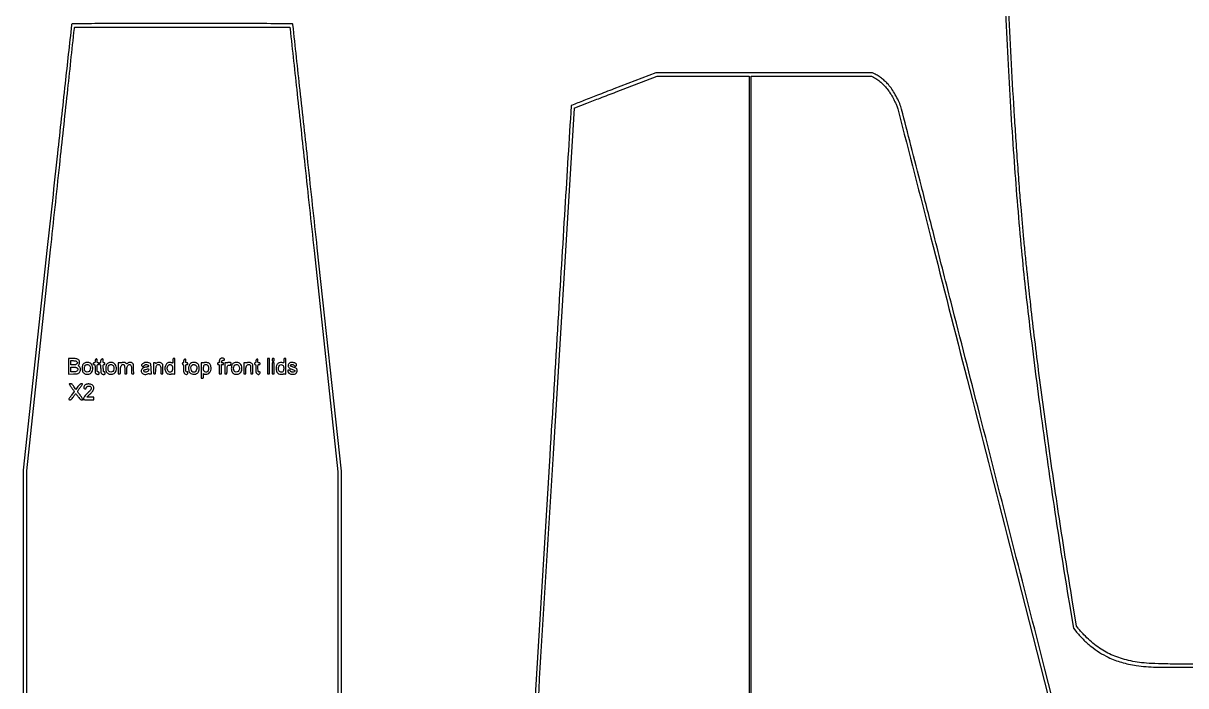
# Model space of a CAD drawing. Extents: x 56 to 1133, y 13 to 780.
# Drawn here: x 55.6 to 284.4, y 282 to 412.3 of the extents above; entities that cross this region are included whole.
import ezdxf

# ---------------------------------------------------------------- set-up
doc = ezdxf.new("R2010")
doc.units = 0
doc.header["$MEASUREMENT"] = 0

msp = doc.modelspace()

# ---------------------------------------------------------------- linework, layer by layer
for points in [[(353.926509, 289.492281, 0.000002), (353.135196, 271.808383, 0.000001), (351.87328, 243.604138, 0.000001), (350.438387, 211.532116, 0.000001), (349.017659, 179.775, -0.000003), (345.455025, 100.147273, -0.000039)], [(529.032925, 286.436984, -0.000002), (529.83462, 265.012438, -0.000004), (530.769888, 240.009811, -0.000003), (531.839084, 211.4154, 0.000001), (532.991169, 180.601107, 0.000001), (534.178651, 148.843697, 0.000001), (535.23949, 120.47627, 0.000003), (535.941746, 101.701946, 0.000115)], [(340.916813, 486.835527, -0.000001), (340.895598, 462.377991, -0.192633)], [(155.796555, 260.260169, -0.000003), (159.907504, 327.615368), (164.057319, 395.601115, -0.292281), (164.09654, 395.654943, -0.000903), (164.153431, 395.677047), (166.519102, 396.591278, -0.000005), (169.142824, 397.605203, -0.000003), (172.2456, 398.804202), (180.3249, 401.926212), (189.39825, 401.930406), (198.4716, 401.9346), (198.4716, 216.0261)], [(272.2428, 224.201346), (256.639503, 285.213423, -0.000008), (250.206037, 310.371325, -0.000008), (243.778362, 335.510065, -0.000008), (238.170886, 357.443994, -0.000033), (234.767908, 370.7595, 0.000214), (232.348923, 380.21052, 0.000343), (230.275769, 388.273022, 0.000055), (228.432583, 395.417627, 0.020928), (228.277811, 395.928, 0.024915), (227.812751, 397.072029, 0.019985), (227.203685, 398.253766, 0.020327), (226.519507, 399.353569, 0.03052), (225.828378, 400.247442, 0.019338), (225.225852, 400.88409, 0.026059), (224.630639, 401.4084, 0.026488), (223.992131, 401.861426, 0.021063), (223.2594, 402.282903), (222.7095, 402.5691), (201.3903, 402.581447), (180.0711, 402.593795), (171.78552, 399.388787, 0.000391), (168.604029, 398.15527, 0.000643), (165.914779, 397.106201, 0.000041), (163.496163, 396.15889, 0.103367), (163.435089, 396.118929, 0.183009), (163.406072, 396.054539, 0.000001), (162.165978, 375.874225, 0.000138), (160.807288, 353.663197, 0.000083), (159.205776, 327.291855), (155.041314, 258.529632)], [(1130.14234, 577.288816, 0.000001), (1112.945079, 577.188951, 0.000111)], [(155.079081, 173.110038, 0.000001), (156.290234, 153.025371, 0.00004)], [(669.186, 575.9568), (669.186, 315.444661), (669.186, 54.932523), (668.36115, 54.830213, -0.000764), (665.751187, 54.510534, -0.000568), (662.867724, 54.165146, -0.000084), (659.95689, 53.820326, -0.028233), (659.73195, 53.806521), (659.5416, 53.8056), (659.5416, 273.9771, -0.000009), (659.54438, 420.999454, -0.000183), (659.562766, 466.606012, -0.000011), (659.584417, 494.02232, -0.413976)], [(344.226992, 72.750501, -0.000001), (343.466744, 55.819613, -0.187275)], [(340.275612, 460.29304, 0.000001), (337.392807, 449.674757, 0.000025)], [(528.70788, 577.073614, 0.000003), (528.686579, 549.005158, 0.000159)], [(308.265541, 303.202231, -0.000001), (310.164009, 315.537643, -0.000018), (312.264289, 329.18101, -0.000011), (314.752336, 345.3372)], [(360.940764, 333.822126, -0.000001), (360.44584, 323.043955, -0.170109)], [(478.976143, 642.156178, 0.000003), (460.681715, 642.17741, 0.000206)], [(355.392322, 322.604426, -0.000001), (354.965384, 312.885284, -0.000128)], [(260.869416, 166.221373, 0.000003), (255.934596, 146.925226, 0.000002), (249.973054, 123.613399, 0.000002), (243.974285, 100.155274, 0.000003), (238.914954, 80.37, -0.000178)], [(198.81, 216.027253), (198.81, 401.936905), (210.67515, 401.914603), (222.5403, 401.8923), (222.921, 401.690042, -0.032802), (223.738883, 401.184153, -0.028883), (224.520913, 400.555281, -0.027897), (225.251535, 399.816729, -0.025824), (225.915687, 398.982861, -0.024069), (226.366396, 398.284039, -0.011445), (226.881466, 397.345237, -0.011363), (227.347073, 396.396394, -0.027865), (227.633642, 395.6742, -0.017801), (227.767433, 395.219951, -0.000003), (234.201262, 370.109926, -0.000073), (241.317196, 342.320305, -0.000044), (249.733857, 309.419084), (271.6506, 223.713867)], [(407.3347, 444.924004, -0.000004), (413.387069, 422.577)], [(406.87465, 449.277685, 0.000002), (404.013931, 459.83339, 0.00469)], [(659.189342, 332.340905, -0.000015), (659.196643, 226.03005, -0.00003)], [(341.380839, 461.718469, -0.000002), (350.38024, 461.732641, -0.000245)], [(110.869575, 132.5259), (110.826638, 180.0288), (110.7837, 227.5317), (105.532085, 227.553485, 0.001021), (103.514455, 227.557734, 0.001676), (101.806378, 227.552117, 0.00016), (100.278998, 227.541487, 0.197021), (100.223435, 227.518235, 0.198596), (100.199925, 227.461573, 0.000002), (100.183224, 213.695865, 0.00019), (100.170646, 198.53799, 0.000114), (100.166639, 180.54345), (100.166878, 133.6257)], [(346.046626, 324.065198, -0.000002), (346.783149, 334.808066, -0.000171)], [(387.811867, 323.077935, -0.000002), (387.3112, 333.85371, -0.000177)], [(118.18186, 265.053917, 0.000109), (118.1862, 284.904456), (118.1862, 324.181273), (113.443862, 368.109828, 0.000165), (111.618969, 384.96165, 0.000275), (110.068083, 399.166303, 0.000006), (108.654681, 412.044785, 0.146893), (108.611303, 412.147091, 0.221638), (108.473597, 412.212231, 0.000155), (104.290501, 412.234456, 0.001069), (98.294965, 412.25164, 0.000182), (86.8842, 412.2558, 0.000154), (74.587435, 412.252022, 0.001263), (68.984267, 412.23443, 0.000293), (65.311479, 412.211472, 0.22132), (65.145113, 412.132651, 0.146823), (65.089165, 412.000749, 0.000011), (63.817569, 400.442684, 0.000352), (62.316005, 386.702411, 0.000148), (60.313193, 368.204101), (55.583478, 324.3987), (55.582839, 285.01317, 0.000109), (55.586855, 265.107059, 0.000534)], [(401.280483, 334.838499, -0.000004), (402.012717, 324.10447, -0.216674)], [(334.210846, 437.952189, 0.000015), (330.440494, 424.0575)], [(55.950249, 245.415714, 0.000009), (86.8842, 245.415157, 0.000009), (117.818151, 245.415714, 0.198903)], [(346.082626, 334.654635, 0.000005), (345.346646, 324.003041, 0.016792)], [(228.352789, 36.404895, 0.000005), (234.791511, 61.503492, 0.000122)], [(163.974196, 37.421583, -0.000004), (162.762091, 57.304054, -0.000077)], [(315.592553, 355.2777, 0.000014), (313.55714, 342.078871, 0.000016), (311.595679, 329.354409, 0.000015), (309.924664, 318.509669, 0.000086)], [(248.459272, 424.530074, 0.004187), (249.381516, 404.162913, 0.004432), (250.578405, 385.034391, 0.005811), (252.029441, 367.587, 0.006417), (253.623285, 352.808068, 0.003595), (255.920637, 334.880905, 0.003499), (258.608864, 316.029085, 0.004187), (261.413407, 298.314451), (262.25112, 293.295603), (262.707488, 292.730851, 0.025724), (264.14176, 291.131674, 0.027503), (265.702537, 289.725667, 0.028221), (267.367342, 288.532467, 0.03061), (269.1126, 287.569412, 0.019071), (270.410968, 287.012961, 0.020339), (271.720651, 286.57008, 0.019636), (273.103246, 286.222713, 0.015534), (274.621222, 285.953043, 0.015595), (276.53952, 285.734252, 0.014697), (278.5061, 285.629957, 0.005912), (281.60851, 285.593441, 0.000514), (289.498883, 285.601974, 0.000425)], [(290.8548, 286.219963, -0.001051), (284.296893, 286.214683, -0.004298), (280.314895, 286.25408, -0.006919), (277.615475, 286.341376, -0.017773), (275.6691, 286.500765, -0.035596), (272.281248, 287.146735, -0.04768), (269.350001, 288.232895, -0.049047), (266.741367, 289.825669, -0.041043), (264.319423, 291.985335, -0.00484), (263.984075, 292.344685, -0.004651), (263.651197, 292.715246, -0.004607), (263.363778, 293.04737, -0.016764), (263.190425, 293.2659), (262.877387, 293.6889), (262.020873, 298.8495, -0.003415), (259.637723, 313.841569, -0.002938), (257.332452, 329.635652, -0.003006), (255.283258, 344.946736, -0.004397), (253.679101, 358.4502, -0.000565), (253.13223, 363.479222, -0.002333), (252.819019, 366.523586, -0.001962), (252.510234, 369.8012, -0.000318), (251.939163, 376.1739, -0.003581), (251.714903, 378.916916, -0.000706), (251.35472, 383.842009, -0.000793), (250.979497, 389.1932, -0.001165), (250.668138, 393.8976, -0.004793), (249.544791, 414.614306, -0.004085)], [(118.106843, 41.523188, -0.000003), (117.335955, 51.243104, -0.000056)]]:
    msp.add_lwpolyline(points, format="xyb")
for points in [[(108.072846, 411.38865, -0.027161), (108.098613, 411.231193, -0.000002), (109.482365, 398.455822, -0.000075), (111.008144, 384.348844, -0.000045), (112.812413, 367.6293), (117.510111, 324.0603), (117.509755, 285.08085), (117.5094, 246.1014), (86.8842, 246.1014), (56.259, 246.1014), (56.259, 285.183465), (56.259, 324.265529), (60.9543, 367.758485, 0.000038), (62.754652, 384.447072, 0.000062), (64.270356, 398.523495, 0.000001), (65.642414, 411.281199, 0.02679), (65.6496, 411.41522, -0.410828), (65.765221, 411.532187, -0.000961), (68.407251, 411.557687, -0.001828), (72.926316, 411.576094, -0.000104), (86.840288, 411.579), (108.030976, 411.579)], [(64.4652, 344.82232), (64.4652, 343.29224), (65.446292, 343.32067, 0.003808), (66.08752, 343.34414, 0.047487), (66.32817, 343.377833, 0.110788), (66.479169, 343.451648, 0.055322), (66.630272, 343.6029, 0.084816), (66.786777, 343.885909, 0.085159), (66.840146, 344.204425, 0.090459), (66.783894, 344.506147, 0.113448), (66.625837, 344.741865, -0.019567), (66.508594, 344.86098, -0.129394), (66.470284, 344.934388, -0.170098), (66.478551, 345.007011, -0.040198), (66.541237, 345.113836, 0.099273), (66.626798, 345.30903, 0.04968), (66.658102, 345.577826, 0.049905), (66.636091, 345.842206, 0.118548), (66.556359, 346.021331, 0.089941), (66.377513, 346.183527, 0.076266), (66.142747, 346.284166, 0.048897), (65.803076, 346.337249, 0.014328), (65.274462, 346.3524), (64.4652, 346.3524)], [(66.0726, 345.7602, -0.022886), (66.137368, 345.689215, -0.026473), (66.192097, 345.615851, -0.026952), (66.231182, 345.54977, -0.120635), (66.2418, 345.5064, -0.120635), (66.231182, 345.46303, -0.026952), (66.192097, 345.396949, -0.026473), (66.137368, 345.323585, -0.022886), (66.0726, 345.2526, -0.067803), (65.966075, 345.171619, -0.063585), (65.839469, 345.119932, -0.047059), (65.672795, 345.091912, -0.018128), (65.4381, 345.0834), (64.9728, 345.0834), (64.9728, 345.5064), (64.9728, 345.9294), (65.4381, 345.9294, -0.018128), (65.672795, 345.920888, -0.047059), (65.839469, 345.892868, -0.063585), (65.966075, 345.841181, -0.067803)], [(67.614441, 345.426471, 0.065616), (67.403113, 345.251455, 0.087389), (67.268041, 345.042446, 0.070793), (67.195143, 344.766248, 0.029364), (67.172716, 344.379943, 0.052032), (67.214227, 343.984891, 0.084616), (67.33825, 343.672104, 0.096328), (67.544467, 343.445526, 0.087535), (67.827347, 343.303352, 0.07273), (68.152975, 343.255506, 0.062561), (68.496657, 343.298437, 0.065287), (68.803927, 343.421028, 0.098888), (69.022048, 343.60743, 0.108502), (69.212297, 344.000915, 0.074834), (69.254374, 344.495855, 0.075319), (69.149143, 344.97789, 0.113311), (68.910411, 345.333713, 0.10259), (68.642478, 345.497883, 0.068559), (68.289399, 345.572532, 0.067437), (67.922667, 345.549317, 0.090937)], [(69.81192, 346.16628, 0.097261), (69.77285, 346.108115, 0.034257), (69.740221, 346.012572, 0.032464), (69.717887, 345.899905, 0.03271), (69.7104, 345.78558, -0.025308), (69.70314, 345.642228, -0.111371), (69.676432, 345.562447, -0.173363), (69.625189, 345.520787, -0.08503), (69.5412, 345.5064, 0.072254), (69.467331, 345.495669, 0.124864), (69.4143, 345.4641, 0.124864), (69.382731, 345.411069, 0.072254), (69.372, 345.3372, 0.072254), (69.382731, 345.263331, 0.124864), (69.4143, 345.2103, 0.124864), (69.467331, 345.178731, 0.072254), (69.5412, 345.168, -0.186043), (69.633422, 345.132455, -0.160493), (69.684996, 345.0417, -0.045771), (69.706394, 344.842503, -0.003884), (69.7104, 344.326797, 0.005103), (69.715548, 343.822424, 0.04265), (69.739589, 343.595737, 0.098567), (69.794839, 343.460329, 0.094247), (69.898424, 343.353897, 0.068076), (70.068225, 343.266558, 0.066111), (70.256953, 343.226904, 0.076842), (70.420458, 343.239735, 0.198945), (70.514568, 343.307557, 0.158612), (70.544638, 343.430983, 0.100422), (70.503949, 343.574751, 0.10264), (70.411563, 343.688871, 0.173123), (70.296899, 343.7298, -0.17713), (70.209335, 343.761825, -0.162915), (70.159359, 343.843972, -0.050898), (70.137714, 344.02072, -0.005037), (70.1334, 344.4489, -0.004884), (70.137643, 344.883245, -0.052938), (70.159526, 345.056963, -0.1727), (70.211105, 345.136883, -0.165398), (70.3026, 345.168, 0.072254), (70.376469, 345.178731, 0.124864), (70.4295, 345.2103, 0.124864), (70.461069, 345.263331, 0.072254), (70.4718, 345.3372, 0.072254), (70.461069, 345.411069, 0.124864), (70.4295, 345.4641, 0.124864), (70.376469, 345.495669, 0.072254), (70.3026, 345.5064, -0.102588), (70.214995, 345.524566, -0.188085), (70.16395, 345.575137, -0.090841), (70.139259, 345.677342, -0.013964), (70.1334, 345.8871, 0.035764), (70.115812, 346.132677, 0.180087), (70.051021, 346.251461, 0.301283), (69.949652, 346.264695, 0.082676)], [(70.95825, 346.176424, 0.098841), (70.89502, 346.120467, 0.069138), (70.848325, 346.03723, 0.057255), (70.819648, 345.928907, 0.03612), (70.8102, 345.798296, -0.026159), (70.80322, 345.664975, -0.076519), (70.779855, 345.576199, -0.12924), (70.739786, 345.525326, -0.163071), (70.6833, 345.5064, 0.130775), (70.634591, 345.493439, 0.10214), (70.593412, 345.45705, 0.08892), (70.565864, 345.402292, 0.072314), (70.5564, 345.3372, 0.067422), (70.565161, 345.272524, 0.084186), (70.590786, 345.217702, 0.099599), (70.62882, 345.181041, 0.143084), (70.67346, 345.168, -0.307896), (70.732931, 345.127543, -0.050251), (70.772932, 344.986115, -0.027744), (70.802547, 344.739983, -0.006032), (70.824873, 344.312721, 0.006146), (70.849399, 343.845414, 0.033335), (70.88263, 343.593916, 0.066028), (70.935144, 343.440545, 0.11999), (71.020082, 343.339821, 0.07385), (71.164521, 343.263901, 0.063888), (71.332184, 343.228357, 0.066349), (71.49672, 343.236789, 0.095892), (71.631869, 343.289972, 0.220344), (71.696969, 343.39133, 0.11193), (71.68371, 343.545573, 0.116961), (71.606173, 343.674471, 0.244261), (71.497927, 343.710011, -0.259731), (71.426337, 343.735846, -0.124102), (71.380673, 343.8259, -0.041762), (71.353761, 344.018441, -0.005597), (71.335656, 344.42775, -0.004283), (71.32445, 344.88614, -0.053369), (71.340189, 345.059083, -0.187281), (71.390099, 345.13735, -0.159547), (71.483706, 345.168, 0.069348), (71.559581, 345.178574, 0.125353), (71.613488, 345.209896, 0.127133), (71.645369, 345.262826, 0.072431), (71.6562, 345.3372, 0.072254), (71.645469, 345.411069, 0.124864), (71.6139, 345.4641, 0.124864), (71.560869, 345.495669, 0.072254), (71.487, 345.5064, -0.102588), (71.399395, 345.524566, -0.188085), (71.34835, 345.575137, -0.090841), (71.323659, 345.677342, -0.013964), (71.3178, 345.8871, 0.028927), (71.303357, 346.136539, 0.196869), (71.244943, 346.242345, 0.25857), (71.140844, 346.260379, 0.04826)], [(72.267441, 345.426471, 0.065616), (72.056113, 345.251455, 0.087389), (71.921041, 345.042446, 0.070793), (71.848143, 344.766248, 0.029364), (71.825716, 344.379943, 0.052032), (71.867227, 343.984891, 0.084616), (71.99125, 343.672104, 0.096328), (72.197467, 343.445526, 0.087535), (72.480347, 343.303352, 0.07273), (72.805975, 343.255506, 0.062561), (73.149657, 343.298437, 0.065287), (73.456927, 343.421028, 0.098888), (73.675048, 343.60743, 0.108502), (73.865297, 344.000915, 0.074834), (73.907374, 344.495855, 0.075319), (73.802143, 344.97789, 0.113311), (73.563411, 345.333713, 0.10259), (73.295478, 345.497883, 0.068559), (72.942399, 345.572532, 0.067437), (72.575667, 345.549317, 0.090937)], [(74.96286, 345.512677, -0.092089), (74.897704, 345.486602, -0.030673), (74.795465, 345.472645, -0.029331), (74.677831, 345.470796, -0.029494), (74.56101, 345.482742), (74.2788, 345.528539), (74.2788, 344.417669), (74.2788, 343.3068), (74.4903, 343.3068, 0.087666), (74.612677, 343.328423, 0.227995), (74.673538, 343.390849, 0.076185), (74.697694, 343.529654, 0.005055), (74.7018, 343.935793, -0.023843), (74.729844, 344.523554, -0.08343), (74.827704, 344.888727, -0.145607), (75.003595, 345.090291, -0.140153), (75.263799, 345.166705, -0.171254), (75.410989, 345.115947, -0.160985), (75.498306, 344.982752, -0.057908), (75.538867, 344.705677, -0.007418), (75.5478, 344.103581, 0.003453), (75.551445, 343.575776, 0.061489), (75.574564, 343.407628, 0.223055), (75.636513, 343.333838, 0.108798), (75.7593, 343.3068, 0.080568), (75.881358, 343.326596, 0.227516), (75.941824, 343.385111, 0.082835), (75.966461, 343.51384, 0.005951), (75.9708, 343.878409, -0.023437), (75.999394, 344.488083, -0.079698), (76.098573, 344.872023, -0.140382), (76.27513, 345.085599, -0.149588), (76.533574, 345.166705, -0.224701), (76.69633, 345.091085, -0.099164), (76.811991, 344.877398, -0.055828), (76.880988, 344.512521, -0.01884), (76.9014, 343.970976, 0.004509), (76.905335, 343.534633, 0.075184), (76.929517, 343.392157, 0.233112), (76.991939, 343.328583, 0.084325), (77.12018, 343.3068), (77.33896, 343.3068), (77.31053, 344.28735, 0.004312), (77.288152, 344.882073, 0.037752), (77.256143, 345.143791, 0.087869), (77.194614, 345.301279, 0.085942), (77.082378, 345.42945, 0.094539), (76.868171, 345.544148, 0.074339), (76.607515, 345.584792, 0.074711), (76.347662, 345.547414, 0.097469), (76.135779, 345.435394, -0.017105), (76.012327, 345.342234, -0.154268), (75.948582, 345.322087, -0.174735), (75.888741, 345.343658, -0.023365), (75.788006, 345.435394, 0.116687), (75.627537, 345.534459, 0.056903), (75.390659, 345.584223, 0.056644), (75.146399, 345.579391, 0.108266)], [(79.298011, 345.467673, 0.071928), (79.028839, 345.30119, 0.131305), (78.881429, 345.091246, 0.235132), (78.901118, 344.914324, 0.205108), (79.056884, 344.809241, 0.059418), (79.163167, 344.801769, 0.099643), (79.249664, 344.823592, 0.091914), (79.325625, 344.878871, 0.044619), (79.400382, 344.973382, -0.050346), (79.482543, 345.074849, -0.100972), (79.56796, 345.131827, -0.087383), (79.677206, 345.15542, -0.030922), (79.837779, 345.151653, -0.071901), (80.064009, 345.09896, -0.113366), (80.228029, 344.987191, -0.204516), (80.273675, 344.859531, -0.242872), (80.208952, 344.750716, -0.069988), (80.136815, 344.718679, -0.012872), (79.995417, 344.682204, -0.0136), (79.826485, 344.648045, -0.012005), (79.648779, 344.621495, 0.06853), (79.215443, 344.505688, 0.121031), (78.91988, 344.286143, 0.148358), (78.795561, 343.989173, 0.124282), (78.845238, 343.649938, 0.123612), (79.029971, 343.401133, 0.111262), (79.317398, 343.257101, 0.094397), (79.679883, 343.237259, 0.065651), (80.076617, 343.344783, -0.022074), (80.189168, 343.386077, -0.0411), (80.283819, 343.407774, -0.059048), (80.34963, 343.409435, -0.387309), (80.37, 343.387083, 0.261279), (80.387318, 343.356204, 0.059854), (80.443774, 343.330383, 0.047092), (80.524929, 343.312637, 0.030302), (80.621145, 343.3068, 0.028972), (80.728368, 343.313018, 0.085566), (80.798905, 343.333804, 0.164396), (80.833106, 343.367853, 0.200601), (80.836052, 343.41255, -0.058748), (80.820138, 343.486209, -0.003188), (80.79897, 343.723323, -0.004932), (80.778324, 344.006431, -0.003577), (80.760704, 344.322, 0.005372), (80.741816, 344.639778, 0.007029), (80.717352, 344.929737, 0.005332), (80.690941, 345.171327, 0.063606), (80.668043, 345.262291, 0.190768), (80.486515, 345.456896, 0.073719), (80.127266, 345.566442, 0.065437), (79.69633, 345.574249, 0.07457)], [(81.827024, 345.459303, -0.029426), (81.753831, 345.414208, -0.068119), (81.693491, 345.391681, -0.143156), (81.655058, 345.394109, -0.315737), (81.639, 345.417003, 0.217704), (81.623366, 345.451208, 0.078525), (81.576872, 345.48014, 0.059708), (81.508481, 345.499852, 0.040361), (81.4275, 345.5064), (81.216, 345.5064), (81.216, 344.4066, 0.002266), (81.219323, 343.673323, 0.04268), (81.240992, 343.44439, 0.186266), (81.301242, 343.345675, 0.165099), (81.415766, 343.3068, 0.125631), (81.529752, 343.3359, 0.19301), (81.59373, 343.413488, 0.058572), (81.627313, 343.586968, 0.004313), (81.659112, 344.071137, -0.020618), (81.71223, 344.610393, -0.079333), (81.810741, 344.931406, -0.143233), (81.968547, 345.104018, -0.137265), (82.197215, 345.168, -0.158147), (82.408357, 345.099504, -0.139793), (82.551657, 344.916991, -0.07596), (82.631529, 344.585154, -0.021147), (82.6542, 344.049376, 0.003856), (82.657968, 343.560889, 0.065605), (82.681374, 343.402208, 0.225435), (82.742993, 343.332084, 0.101953), (82.8657, 343.3068), (83.0772, 343.3068), (83.0772, 344.241245, 0.004632), (83.071883, 344.815208, 0.040354), (83.04665, 345.068766, 0.087098), (82.98664, 345.231338, 0.064597), (82.869545, 345.383345, 0.103661), (82.651062, 345.526119, 0.075015), (82.366577, 345.590476, 0.074245), (82.072732, 345.568252, 0.09713)], [(85.023, 345.878049, -0.007402), (85.018932, 345.603279, -0.079531), (84.998149, 345.494238, -0.281513), (84.952283, 345.457532, -0.135834), (84.87495, 345.46874, 0.036514), (84.79741, 345.496252, 0.012097), (84.680191, 345.525405, 0.011972), (84.54826, 345.551549, 0.013325), (84.419842, 345.570306, 0.200252), (83.911434, 345.425822, 0.137599), (83.556197, 344.93361, 0.114758), (83.471509, 344.249436, 0.11923), (83.700095, 343.608738, 0.102813), (83.874384, 343.434292, 0.065161), (84.134004, 343.308623, 0.064913), (84.418516, 343.253605, 0.099528), (84.666433, 343.28779, -0.041258), (84.774532, 343.315733, -0.022823), (84.909912, 343.332724, -0.022619), (85.049579, 343.337473, -0.033633), (85.171506, 343.327883), (85.446, 343.287596), (85.446, 344.819998), (85.446, 346.3524), (85.2345, 346.3524, 0.068953), (85.113449, 346.335627, 0.222571), (85.05358, 346.283815, 0.096842), (85.027892, 346.172262, 0.008313)], [(87.28605, 346.176424, 0.098841), (87.22282, 346.120467, 0.069138), (87.176125, 346.03723, 0.057255), (87.147448, 345.928907, 0.03612), (87.138, 345.798296, -0.026159), (87.13102, 345.664975, -0.076519), (87.107655, 345.576199, -0.12924), (87.067586, 345.525326, -0.163071), (87.0111, 345.5064, 0.130775), (86.962391, 345.493439, 0.10214), (86.921212, 345.45705, 0.08892), (86.893664, 345.402292, 0.072314), (86.8842, 345.3372, 0.072314), (86.893664, 345.272108, 0.08892), (86.921212, 345.21735, 0.10214), (86.962391, 345.180961, 0.130775), (87.0111, 345.168, -0.280451), (87.075512, 345.128787, -0.080293), (87.113511, 345.0129, -0.033635), (87.133267, 344.792395, -0.005528), (87.138, 344.3643, 0.006555), (87.143959, 343.909776, 0.03756), (87.168325, 343.670084, 0.072026), (87.219956, 343.514382, 0.080524), (87.312325, 343.386275, 0.099915), (87.513712, 343.252532, 0.143816), (87.72529, 343.231007, 0.171128), (87.889884, 343.32596, 0.149827), (87.969592, 343.508789, 0.020945), (87.978221, 343.628749, 0.120869), (87.965022, 343.690477, 0.265198), (87.930925, 343.713859, 0.112737), (87.874151, 343.70575, -0.211098), (87.732586, 343.712788, -0.185311), (87.632288, 343.82295, -0.075816), (87.576096, 344.073341, -0.017355), (87.561, 344.50812, -0.004668), (87.565001, 344.936645, -0.073003), (87.588929, 345.080862, -0.227698), (87.650002, 345.145386, -0.091531), (87.7725, 345.168, 0.044917), (87.872562, 345.177007, 0.124434), (87.936412, 345.20607, 0.149477), (87.971939, 345.258077, 0.07578), (87.984, 345.3372, 0.07578), (87.971939, 345.416323, 0.149477), (87.936412, 345.46833, 0.124434), (87.872562, 345.497393, 0.044917), (87.7725, 345.5064, -0.058662), (87.653488, 345.520411, -0.210352), (87.5939, 345.56562, -0.114574), (87.566759, 345.660382, -0.012699), (87.561, 345.8871, 0.014536), (87.5535, 346.14503, 0.17727), (87.514838, 346.234218, 0.304227), (87.440541, 346.250848, 0.039259)], [(88.7031, 345.511023, 0.165382), (88.331176, 345.187254, 0.095099), (88.132562, 344.620527, 0.091206), (88.154015, 343.998124, 0.135272), (88.407099, 343.518194, 0.137945), (88.749355, 343.311896, 0.084484), (89.221456, 343.26466, 0.083241), (89.689543, 343.376704, 0.126477), (90.020148, 343.629422, 0.12496), (90.145183, 343.911008, 0.037165), (90.190163, 344.383271, 0.03727), (90.164577, 344.858009, 0.121255), (90.051564, 345.149659, 0.100654), (89.800347, 345.388024, 0.074309), (89.447922, 345.541272, 0.072978), (89.059375, 345.586599, 0.089973)], [(91.25926, 345.539701, -0.138512), (91.215481, 345.514757, -0.027662), (91.126236, 345.497842, -0.027318), (91.016798, 345.489356, -0.022506), (90.89971, 345.49196), (90.6066, 345.5117), (90.6066, 343.98625), (90.6066, 342.4608), (90.8181, 342.4608, 0.067671), (90.938979, 342.477235, 0.221571), (90.998793, 342.528271, 0.098712), (91.024627, 342.637842, 0.008689), (91.0296, 342.924006), (91.0296, 343.387212), (91.26137, 343.299093, 0.125836), (91.690185, 343.250445, 0.123529), (92.093061, 343.412857, 0.114586), (92.393141, 343.759444, 0.097718), (92.531955, 344.223582, 0.042572), (92.535683, 344.57197, 0.04851), (92.478829, 344.900547, 0.053585), (92.36891, 345.179511, 0.088434), (92.214248, 345.379275, 0.109227), (92.028294, 345.485246, 0.0335), (91.711974, 345.560448, 0.02988), (91.398126, 345.59406, 0.213174)], [(94.33382, 346.27262, 0.059375), (94.260891, 346.179958, 0.048452), (94.20581, 346.066323, 0.046068), (94.171388, 345.93819, 0.042621), (94.1598, 345.8025, -0.022514), (94.152847, 345.648166, -0.10769), (94.126564, 345.564562, -0.177212), (94.075408, 345.521399, -0.087745), (93.9906, 345.5064, 0.072254), (93.916731, 345.495669, 0.124864), (93.8637, 345.4641, 0.124864), (93.832131, 345.411069, 0.072254), (93.8214, 345.3372, 0.072254), (93.832131, 345.263331, 0.124864), (93.8637, 345.2103, 0.124864), (93.916731, 345.178731, 0.072254), (93.9906, 345.168, -0.200111), (94.083318, 345.129344, -0.151374), (94.134805, 345.030525, -0.041619), (94.155925, 344.812712, -0.003368), (94.1598, 344.2374), (94.1598, 343.3068), (94.3713, 343.3068), (94.5828, 343.3068), (94.5828, 344.2374), (94.5828, 345.168), (94.7943, 345.168, 0.044917), (94.894362, 345.177007, 0.124434), (94.958212, 345.20607, 0.149477), (94.993739, 345.258077, 0.07578), (95.0058, 345.3372, 0.07578), (94.993739, 345.416323, 0.149477), (94.958212, 345.46833, 0.124434), (94.894362, 345.497393, 0.044917), (94.7943, 345.5064, -0.067109), (94.657562, 345.524836, -0.24391), (94.595202, 345.582525, -0.176086), (94.595483, 345.68328, -0.035016), (94.670377, 345.850362, -0.082437), (94.720561, 345.915574, -0.063538), (94.793553, 345.968069, -0.060976), (94.880672, 346.00234, -0.06333), (94.972361, 346.014, 0.037033), (95.082303, 346.022154, 0.162717), (95.139507, 346.05126, 0.182707), (95.16396, 346.106598, 0.048974), (95.159734, 346.20435, 0.227885), (95.055995, 346.359557, 0.113233), (94.825154, 346.432987, 0.095523), (94.550775, 346.40324, 0.122338)], [(95.818218, 345.520505, -0.190128), (95.784942, 345.495655, -0.039397), (95.7118, 345.481821, -0.036223), (95.61892, 345.478499, -0.027275), (95.517125, 345.487807), (95.2596, 345.525604), (95.2596, 344.416202), (95.2596, 343.3068), (95.4711, 343.3068, 0.093156), (95.59364, 343.329831, 0.227475), (95.654802, 343.395232, 0.071744), (95.67864, 343.541714, 0.004521), (95.6826, 343.979619, -0.018794), (95.703555, 344.536912, -0.079317), (95.780682, 344.861235, -0.165281), (95.92149, 345.021984, -0.168969), (96.129689, 345.061819, 0.037934), (96.259381, 345.052739, 0.123385), (96.342209, 345.074017, 0.132122), (96.401959, 345.130774, 0.046293), (96.454538, 345.238018, 0.031168), (96.486618, 345.341356, 0.085047), (96.491878, 345.417457, 0.121233), (96.47152, 345.474649, 0.105936), (96.426129, 345.519235, 0.101077), (96.289945, 345.571102, 0.040107), (96.089544, 345.587625, 0.037194), (95.899303, 345.573853, 0.221154)], [(96.970641, 345.426471, 0.065616), (96.759313, 345.251455, 0.087389), (96.624241, 345.042446, 0.070793), (96.551343, 344.766248, 0.029364), (96.528916, 344.379943, 0.052032), (96.570427, 343.984891, 0.084616), (96.69445, 343.672104, 0.096328), (96.900667, 343.445526, 0.087535), (97.183547, 343.303352, 0.07273), (97.509175, 343.255506, 0.062561), (97.852857, 343.298437, 0.065287), (98.160127, 343.421028, 0.098888), (98.378248, 343.60743, 0.108502), (98.568497, 344.000915, 0.074834), (98.610574, 344.495855, 0.075319), (98.505343, 344.97789, 0.113311), (98.266611, 345.333713, 0.10259), (97.998678, 345.497883, 0.068559), (97.645599, 345.572532, 0.067437), (97.278867, 345.549317, 0.090937)], [(99.715422, 345.534822, -0.151462), (99.675126, 345.513599, -0.018967), (99.576277, 345.499045, -0.020923), (99.454405, 345.490938, -0.015938), (99.320622, 345.491914), (98.982, 345.505182), (98.982, 344.405991), (98.982, 343.3068), (99.1935, 343.3068, 0.104331), (99.316239, 343.332693, 0.224677), (99.377975, 343.40409, 0.064117), (99.401277, 343.56606, 0.003707), (99.405, 344.0682, -0.007309), (99.411171, 344.490331, -0.037673), (99.43555, 344.722675, -0.06938), (99.485891, 344.875407, -0.082302), (99.5742, 344.9988, -0.086091), (99.73141, 345.109531, -0.085124), (99.917346, 345.1614, -0.092682), (100.096238, 345.146585, -0.130212), (100.23408, 345.06648, -0.150969), (100.278755, 344.981854, -0.019349), (100.30927, 344.776265, -0.018472), (100.329315, 344.49727, -0.008695), (100.3356, 344.13588, 0.003248), (100.339181, 343.584642, 0.059265), (100.362145, 343.410858, 0.221377), (100.424278, 343.334883, 0.112867), (100.5471, 343.3068, 0.098555), (100.669556, 343.331174, 0.218793), (100.732771, 343.399434, 0.068653), (100.760504, 343.552574, 0.004467), (100.77549, 344.00475, 0.004349), (100.786783, 344.733443, 0.041991), (100.762947, 345.041845, 0.098356), (100.692083, 345.231754, 0.076952), (100.548892, 345.399418, 0.085922), (100.35702, 345.514156, 0.051662), (100.100258, 345.58364, 0.05263), (99.856307, 345.597288, 0.186137)], [(101.49885, 346.176424, 0.098841), (101.43562, 346.120467, 0.069138), (101.388925, 346.03723, 0.057255), (101.360248, 345.928907, 0.03612), (101.3508, 345.798296, -0.026159), (101.34382, 345.664975, -0.076519), (101.320455, 345.576199, -0.12924), (101.280386, 345.525326, -0.163071), (101.2239, 345.5064, 0.130775), (101.175191, 345.493439, 0.10214), (101.134013, 345.45705, 0.08892), (101.106464, 345.402292, 0.072314), (101.097, 345.3372, 0.072314), (101.106464, 345.272108, 0.08892), (101.134013, 345.21735, 0.10214), (101.175191, 345.180961, 0.130775), (101.2239, 345.168, -0.280451), (101.288312, 345.128787, -0.080293), (101.326311, 345.0129, -0.033635), (101.346067, 344.792395, -0.005528), (101.3508, 344.3643, 0.006555), (101.356759, 343.909776, 0.03756), (101.381125, 343.670084, 0.072026), (101.432756, 343.514382, 0.080524), (101.525125, 343.386275, 0.099915), (101.726512, 343.252532, 0.143816), (101.93809, 343.231007, 0.171128), (102.102684, 343.32596, 0.149827), (102.182392, 343.508789, 0.020945), (102.191021, 343.628749, 0.120869), (102.177822, 343.690477, 0.265198), (102.143725, 343.713859, 0.112737), (102.086951, 343.70575, -0.211098), (101.945386, 343.712788, -0.185311), (101.845088, 343.82295, -0.075816), (101.788896, 344.073341, -0.017355), (101.7738, 344.50812, -0.004668), (101.777801, 344.936645, -0.073003), (101.801729, 345.080862, -0.227698), (101.862802, 345.145386, -0.091531), (101.9853, 345.168, 0.044917), (102.085362, 345.177007, 0.124434), (102.149212, 345.20607, 0.149477), (102.184739, 345.258077, 0.07578), (102.1968, 345.3372, 0.07578), (102.184739, 345.416323, 0.149477), (102.149212, 345.46833, 0.124434), (102.085362, 345.497393, 0.044917), (101.9853, 345.5064, -0.058662), (101.866288, 345.520411, -0.210352), (101.8067, 345.56562, -0.114574), (101.779559, 345.660382, -0.012699), (101.7738, 345.8871, 0.014536), (101.7663, 346.14503, 0.17727), (101.727638, 346.234218, 0.304227), (101.653341, 346.250848, 0.039259)], [(104.5656, 346.0986, 0.030103), (104.573826, 345.96209, 0.144586), (104.604375, 345.89133, 0.173074), (104.665053, 345.855508, 0.047675), (104.7771, 345.8448, 0.047675), (104.889147, 345.855508, 0.173074), (104.949825, 345.89133, 0.144586), (104.980374, 345.96209, 0.030103), (104.9886, 346.0986, 0.030103), (104.980374, 346.23511, 0.144586), (104.949825, 346.30587, 0.173074), (104.889147, 346.341692, 0.047675), (104.7771, 346.3524, 0.047675), (104.665053, 346.341692, 0.173074), (104.604375, 346.30587, 0.144586), (104.573826, 346.23511, 0.030103)], [(106.8498, 345.884123, -0.006147), (106.846252, 345.595571, -0.095633), (106.825215, 345.49936, -0.342502), (106.777316, 345.472888, -0.084278), (106.686162, 345.503423, 0.151941), (106.217256, 345.593517, 0.142766), (105.766645, 345.405456, 0.123614), (105.442156, 344.974898, 0.100297), (105.327, 344.4066, 0.083606), (105.414282, 343.888268, 0.117905), (105.665461, 343.494988, 0.129794), (106.046718, 343.281954, 0.113802), (106.503926, 343.270625, -0.017701), (106.637163, 343.293011, -0.012866), (106.786666, 343.308816, -0.013027), (106.929472, 343.31647, -0.027627), (107.04015, 343.313399), (107.2728, 343.294048), (107.2728, 344.823224), (107.2728, 346.3524), (107.0613, 346.3524, 0.068253), (106.940341, 346.335811, 0.222039), (106.880503, 346.284422, 0.097854), (106.854736, 346.173949, 0.008514)], [(108.06088, 345.510409, 0.09429), (107.892986, 345.397444, 0.091377), (107.776097, 345.229582, 0.084914), (107.721118, 345.020043, 0.068261), (107.732579, 344.786976, 0.107221), (107.816925, 344.586961, 0.090685), (107.980869, 344.425676, 0.067103), (108.236782, 344.298136, 0.030212), (108.599404, 344.198585, -0.09086), (108.920429, 344.067097, -0.280644), (109.018937, 343.865036, -0.30312), (108.883563, 343.698393, -0.096185), (108.549041, 343.662072, -0.034277), (108.40301, 343.684465, -0.072152), (108.296077, 343.725295, -0.087756), (108.218546, 343.788488, -0.074748), (108.162189, 343.87785, 0.066235), (108.1105, 343.962973, 0.088325), (108.042429, 344.02227, 0.083193), (107.954776, 344.056713, 0.05215), (107.844939, 344.0682, 0.060664), (107.687112, 344.048981, 0.277476), (107.624388, 343.98647, 0.161294), (107.632934, 343.871285, 0.020842), (107.738593, 343.644247, 0.161016), (108.011277, 343.377573, 0.08801), (108.46558, 343.247233, 0.085572), (108.949771, 343.279674, 0.137805), (109.307919, 343.480719, 0.065688), (109.378907, 343.573287, 0.051486), (109.430571, 343.688933, 0.045918), (109.461964, 343.825789, 0.033442), (109.4724, 343.98165, 0.074984), (109.434783, 344.231075, 0.135288), (109.324337, 344.404025, 0.092314), (109.107466, 344.53682, 0.023007), (108.711, 344.667904, -0.015951), (108.410498, 344.762579, -0.069861), (108.245455, 344.847791, -0.150218), (108.174742, 344.939567, -0.183181), (108.17518, 345.047285, -0.241492), (108.288985, 345.149229, -0.08354), (108.51538, 345.169632, -0.076671), (108.755776, 345.11338, -0.145229), (108.910183, 344.990712, 0.049375), (108.977416, 344.912441, 0.095169), (109.046609, 344.867829, 0.104402), (109.122894, 344.854352, 0.068643), (109.21108, 344.869513, 0.139501), (109.333198, 344.950317, 0.174898), (109.38106, 345.076423, 0.137142), (109.34114, 345.228855, 0.076779), (109.219457, 345.378724, 0.118675), (109.015937, 345.489728, 0.037493), (108.673452, 345.554929, 0.038035), (108.317275, 345.568164, 0.091591)], [(66.138376, 344.528703, -0.062082), (66.211042, 344.463014, -0.049675), (66.271759, 344.376602, -0.050912), (66.312714, 344.282759, -0.077596), (66.3264, 344.1951, -0.146223), (66.267101, 343.996666, -0.124745), (66.105554, 343.848621, -0.085498), (65.836025, 343.758396, -0.038129), (65.461576, 343.7298), (64.9728, 343.7298), (64.9728, 344.1951), (64.9728, 344.6604), (65.461576, 344.6604, -0.020015), (65.678431, 344.651716, -0.028042), (65.870459, 344.625415, -0.032115), (66.028314, 344.584031, -0.072731)], [(68.60446, 344.945091, -0.148543), (68.785731, 344.479925, -0.145), (68.680098, 343.987548, -0.179973), (68.348581, 343.699511, -0.215914), (67.939841, 343.726567, -0.160262), (67.72832, 343.948414, -0.088164), (67.62802, 344.313833, -0.084153), (67.658044, 344.708628, -0.123561), (67.821017, 345.014399, -0.118526), (67.997286, 345.134805, -0.113373), (68.212043, 345.164532, -0.107451), (68.427429, 345.097358, -0.097275)], [(73.25746, 344.945091, -0.148543), (73.438731, 344.479925, -0.145), (73.333098, 343.987548, -0.179973), (73.001581, 343.699511, -0.215914), (72.592841, 343.726567, -0.160262), (72.38132, 343.948414, -0.088164), (72.28102, 344.313833, -0.084153), (72.311044, 344.708628, -0.123561), (72.474017, 345.014399, -0.118526), (72.650286, 345.134805, -0.113373), (72.865043, 345.164532, -0.107451), (73.080429, 345.097358, -0.097275)], [(80.2854, 344.1528, -0.184268), (80.185723, 343.891516, -0.113548), (79.913736, 343.699072, -0.117382), (79.59221, 343.648518, -0.202796), (79.355694, 343.771023, -0.13177), (79.290717, 343.912443, -0.211408), (79.32278, 344.039058, -0.129724), (79.462027, 344.144496, -0.042554), (79.709409, 344.222384, -0.006193), (80.063638, 344.296991, -0.07902), (80.198949, 344.302066, -0.257084), (80.26193, 344.25677, -0.111466)], [(84.819538, 344.989918, -0.065391), (84.891742, 344.885494, -0.051248), (84.941844, 344.75707, -0.042768), (84.971184, 344.599486, -0.024653), (84.9807, 344.4066, -0.088945), (84.902592, 343.970997, -0.168544), (84.678649, 343.698996, -0.222616), (84.383368, 343.666395, -0.145042), (84.09854, 343.868109, -0.112572), (83.958877, 344.162997, -0.077346), (83.935221, 344.533661, -0.080286), (84.023941, 344.879847, -0.143717), (84.210815, 345.103255, -0.107987), (84.353698, 345.159264, -0.085842), (84.519784, 345.157136, -0.081273), (84.683587, 345.098035, -0.081876)], [(89.543158, 345.005366, -0.145114), (89.724113, 344.628209, -0.106128), (89.699677, 344.161728, -0.119288), (89.493596, 343.785621, -0.211075), (89.175784, 343.6452, -0.218301), (88.816884, 343.809738, -0.12573), (88.601311, 344.243826, -0.11741), (88.612971, 344.751434, -0.183352), (88.863815, 345.103255, -0.115688), (89.016971, 345.160619, -0.067887), (89.213643, 345.159136, -0.067221), (89.405118, 345.104627, -0.106309)], [(91.925918, 344.956137, -0.057993), (91.978868, 344.850377, -0.028022), (92.02256, 344.705182, -0.027341), (92.051618, 344.546933, -0.035197), (92.059975, 344.399335, -0.080546), (91.98452, 343.971431, -0.168608), (91.777384, 343.709638, -0.218987), (91.495248, 343.670974, -0.131152), (91.202414, 343.852853, -0.044145), (91.101987, 343.980672, -0.084727), (91.050329, 344.099958, -0.065711), (91.034097, 344.249123, -0.01824), (91.048078, 344.484546, -0.020094), (91.071591, 344.656395, -0.021421), (91.108476, 344.822126, -0.021604), (91.152242, 344.961132, -0.086338), (91.19647, 345.038293, -0.142353), (91.354835, 345.145539, -0.106555), (91.565576, 345.166716, -0.101848), (91.774269, 345.098679, -0.118705)], [(97.96066, 344.945091, -0.148543), (98.141931, 344.479925, -0.145), (98.036298, 343.987548, -0.179973), (97.704781, 343.699511, -0.215914), (97.296041, 343.726567, -0.160262), (97.08452, 343.948414, -0.088164), (96.98422, 344.313833, -0.084153), (97.014244, 344.708628, -0.123561), (97.177217, 345.014399, -0.118526), (97.353486, 345.134805, -0.113373), (97.568243, 345.164532, -0.107451), (97.783629, 345.097358, -0.097275)], [(106.633184, 345.055302, -0.165874), (106.76908, 344.861142, -0.050019), (106.835173, 344.50193, -0.050162), (106.828272, 344.123575, -0.115906), (106.731581, 343.858076, -0.148584), (106.514016, 343.676399, -0.171849), (106.245686, 343.660182, -0.149018), (105.9985, 343.820675, -0.107832), (105.844673, 344.113119, -0.099212), (105.809971, 344.596786, -0.143648), (105.980245, 344.986957, -0.196688), (106.288519, 345.149625, -0.184165)], [(64.6344, 341.315088, 0.143768), (64.643448, 341.284272, 0.003199), (64.728829, 341.153254, 0.006978), (64.832671, 341.000786, 0.00463), (64.955862, 340.828638, -0.001074), (65.092036, 340.641178, -0.000905), (65.235387, 340.442187, -0.000913), (65.365514, 340.26016, -0.00254), (65.456021, 340.13169), (65.634719, 339.875279), (65.0944, 339.15879, 0.006427), (64.887226, 338.876592, 0.009309), (64.712171, 338.621705, 0.005522), (64.572247, 338.404429, 0.136045), (64.551941, 338.33655, 0.207264), (64.56887, 338.295189, 0.089216), (64.619226, 338.261063, 0.064798), (64.696008, 338.238299, 0.039722), (64.790257, 338.2308, 0.097512), (64.933771, 338.259058, 0.085882), (65.063205, 338.340236, 0.046728), (65.213559, 338.502962, 0.009531), (65.445907, 338.819335, -0.005076), (65.608691, 339.045179, -0.007909), (65.753956, 339.236064, -0.003174), (65.881005, 339.395551, -0.207726), (65.911548, 339.411535, -0.244399), (65.942146, 339.39835, -0.003598), (66.06904, 339.240568, -0.008866), (66.214187, 339.050581, -0.005622), (66.376848, 338.824374, 0.008728), (66.621735, 338.488242, 0.053626), (66.768267, 338.332281, 0.100797), (66.901051, 338.258269, 0.075791), (67.06665, 338.232174, 0.023906), (67.17202, 338.236687, 0.038187), (67.260833, 338.251653, 0.04478), (67.324227, 338.273565, 0.295289), (67.3416, 338.300416, 0.144068), (67.327849, 338.347151, 0.003178), (67.197562, 338.546581, 0.006959), (67.039167, 338.778623, 0.004614), (66.851257, 339.040666, -0.001139), (66.658771, 339.305189, -0.001543), (66.486148, 339.545112, -0.001031), (66.342282, 339.747252, -0.017125), (66.296898, 339.816187, -0.251869), (66.292753, 339.892141, -0.02095), (66.387193, 340.073163, -0.021675), (66.535352, 340.306312, -0.010305), (66.744941, 340.593742, 0.003167), (66.94121, 340.854989, 0.004941), (67.106583, 341.082707, 0.001598), (67.246677, 341.281022, 0.154162), (67.257, 341.313706, 0.32866), (67.243388, 341.332177, 0.028602), (67.183279, 341.347107, 0.028843), (67.102237, 341.357587, 0.017734), (67.006036, 341.361, 0.087293), (66.85755, 341.334877, 0.084805), (66.725223, 341.259552, 0.048537), (66.573783, 341.108627, 0.010531), (66.344551, 340.818714), (65.93403, 340.276428), (65.56629, 340.818714, 0.009793), (65.346756, 341.129181, 0.060144), (65.21267, 341.271616, 0.107497), (65.084819, 341.338383, 0.066874), (64.916475, 341.361, 0.015301), (64.80834, 341.35769, 0.025044), (64.71726, 341.347513, 0.022423), (64.648381, 341.333107, 0.34246)], [(67.914777, 341.233985, 0.08885), (67.664917, 341.027523, 0.110409), (67.525244, 340.761223, 0.158716), (67.537386, 340.526503, 0.22808), (67.686375, 340.386076, 0.016299), (67.754734, 340.366809, 0.025506), (67.814716, 340.355202, 0.022935), (67.862044, 340.350727, 0.294676), (67.876725, 340.359225, 0.000207), (67.887085, 340.379493, 0.000008), (67.925218, 340.454172, 0.000014), (67.970349, 340.542567, 0.00001), (68.021058, 340.6419, -0.042953), (68.100319, 340.768932, -0.088083), (68.185782, 340.84877, -0.085071), (68.29554, 340.895946, -0.037979), (68.451299, 340.921128, -0.069704), (68.679924, 340.908583, -0.136025), (68.841908, 340.82744, -0.137732), (68.937749, 340.67534, -0.072259), (68.97015, 340.452312, -0.11131), (68.937888, 340.309186, -0.052598), (68.838649, 340.146783, -0.032345), (68.656812, 339.938738, -0.009036), (68.346225, 339.637704, 0.009624), (67.891039, 339.19548, 0.033361), (67.622319, 338.885297, 0.05355), (67.475276, 338.640106, 0.107986), (67.426757, 338.42115, 0.170854), (67.464286, 338.313524, 0.179748), (67.560162, 338.255904, 0.043738), (67.77975, 338.234309, 0.002652), (68.4414, 338.2308), (69.4566, 338.2308), (69.4566, 338.4846), (69.4566, 338.7384), (68.759824, 338.7384), (68.063049, 338.7384), (68.63538, 339.25495, 0.016924), (69.045796, 339.651374, 0.050842), (69.286603, 339.957021, 0.071927), (69.413243, 340.239017, 0.069734), (69.4566, 340.548381, 0.088449), (69.400256, 340.8644, 0.119066), (69.239172, 341.105037, 0.107393), (68.971377, 341.261913, 0.062314), (68.603784, 341.333173, 0.020831), (68.388629, 341.338631, 0.03168), (68.202293, 341.32376, 0.036819), (68.044202, 341.288975, 0.055848)]]:
    msp.add_lwpolyline(points, format="xyb", close=True)
for points in [[(103.635, 344.8296), (103.635, 343.3068), (103.8465, 343.3068), (104.058, 343.3068), (104.058, 344.8296), (104.058, 346.3524), (103.8465, 346.3524), (103.635, 346.3524)], [(104.5656, 344.4066), (104.5656, 343.3068), (104.7771, 343.3068), (104.9886, 343.3068), (104.9886, 344.4066), (104.9886, 345.5064), (104.7771, 345.5064), (104.5656, 345.5064)]]:
    msp.add_lwpolyline(points, close=True)

doc.saveas('drawing.dxf')
